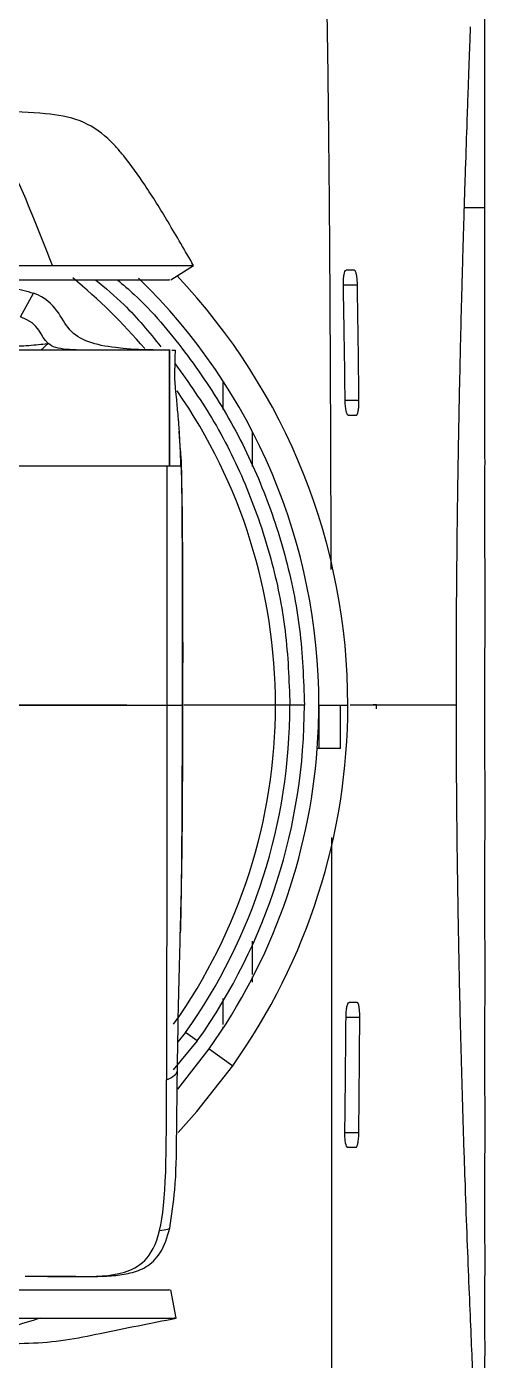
# Model space of a CAD drawing. Header units: millimetres. Extents: x 0 to 1189, y 0 to 841.
# Drawn here: x 833.38 to 849.49, y 607.2 to 653.28 of the extents above; entities that cross this region are included whole.
import ezdxf

# ---------------------------------------------------------------- set-up
doc = ezdxf.new("R2010")
doc.units = ezdxf.units.MM

msp = doc.modelspace()

# ---------------------------------------------------------------- linework, layer by layer
at = {"color": 8, "linetype": 'Continuous', "lineweight": 25}
for p, q in [((848.848, 647.022), (848.495, 647.022)), ((844.317, 644.36), (844.802, 644.36)), ((844.317, 644.36), (844.802, 644.36)), ((838.31, 640.634), (838.308, 640.632)), ((844.855, 640.36), (844.378, 640.36)), ((844.855, 640.36), (844.378, 640.36)), ((844.409, 619.06), (844.884, 619.06)), ((844.851, 615.06), (844.369, 615.06))]:
    msp.add_line(p, q, dxfattribs=at)
at = {"color": 7, "linetype": 'Continuous', "lineweight": 25}
for p, q in [((838.359, 644.534), (839.142, 645.029)), ((833.163, 643.25), (833.616, 644.072)), ((838.308, 638.104), (838.308, 642.105)), ((838.31, 642.105), (838.31, 638.104)), ((838.398, 642.105), (838.514, 642.105)), ((840.168, 640.047), (840.168, 641.025)), ((838.634, 639.548), (838.629, 639.638)), ((838.693, 638.627), (838.65, 639.299)), ((841.168, 639.294), (841.168, 638.076)), ((841.971, 629.839), (838.804, 629.839)), ((841.971, 629.839), (838.804, 629.839)), ((842.471, 629.839), (841.971, 629.839)), ((842.971, 629.839), (842.471, 629.839)), ((842.971, 629.839), (842.471, 629.839)), ((843.471, 629.839), (844.221, 629.839)), ((843.471, 629.839), (844.471, 629.839)), ((843.471, 629.839), (844.221, 629.839)), ((843.471, 629.839), (844.471, 629.839)), ((844.221, 628.339), (844.221, 629.839)), ((844.221, 629.839), (844.471, 629.839)), ((844.221, 628.339), (844.221, 629.839)), ((844.221, 628.339), (844.221, 629.839)), ((845.461, 629.852), (845.35, 629.852)), ((845.461, 629.852), (845.35, 629.852)), ((845.461, 629.709), (845.461, 629.852)), ((846.719, 629.852), (846.719, 629.852)), ((846.719, 629.852), (846.719, 629.852)), ((846.719, 629.852), (846.719, 629.852)), ((844.221, 628.339), (843.415, 628.339)), ((844.221, 628.339), (843.415, 628.339)), ((844.221, 628.339), (843.415, 628.339)), ((838.687, 622.063), (838.684, 621.965)), ((841.168, 621.687), (841.168, 620.528)), ((841.168, 620.448), (841.168, 620.27)), ((840.168, 618.801), (840.168, 619.705)), ((838.864, 618.523), (838.603, 618.209)), ((839.272, 618.234), (838.864, 618.523)), ((840.168, 618.698), (840.168, 618.721)), ((839.272, 618.234), (838.444, 617.237)), ((838.604, 616.572), (839.679, 617.958)), ((839.679, 617.958), (840.495, 617.379)), ((838.541, 608.658), (838.358, 609.637))]:
    msp.add_line(p, q, dxfattribs=at)
at = {"color": 7, "linetype": 'Continuous', "lineweight": 25, "flags": 128}
for points in [[(849.207, 647.022), (849.028, 647.022), (848.848, 647.022)], [(838.608, 615.075), (839.254, 615.793), (840.495, 617.379)]]:
    msp.add_lwpolyline(points, dxfattribs=at)
at = {"color": 7, "linetype": 'Continuous', "lineweight": 25}
for centre, radius, start, end in [((822.918, 629.852), 21.553, 359.9659, 43.4623), ((822.918, 629.852), 20.553, 359.9642, 45.8094), ((822.918, 629.839), 19.053, 324.6395, 0), ((822.918, 629.839), 19.553, 324.6395, 0), ((822.918, 629.839), 20.053, 324.6395, 0), ((822.918, 629.852), 21.553, 324.6395, 359.9659), ((822.918, 629.852), 20.553, 355.7789, 359.9642), ((822.918, 629.852), 20.553, 324.6395, 355.7789)]:
    msp.add_arc(centre, radius, start, end, dxfattribs=at)
at = {"color": 8, "linetype": 'Continuous', "lineweight": 25}
for start, end in [(40.2664, 50.7663), (0, 34.7472)]:
    msp.add_arc((822.918, 629.839), 19.053, start, end, dxfattribs=at)
for points, knots in [([(843.897, 634.526), (843.896, 634.694), (843.892, 636.548), (843.881, 640.003), (843.857, 644.768), (843.824, 648.899), (843.783, 652.359), (843.735, 655.133), (843.677, 657.497), (843.607, 659.432), (843.518, 660.962), (843.404, 662.149), (843.255, 663.068), (843.062, 663.756), (842.83, 664.24), (842.582, 664.566), (842.412, 664.73), (842.334, 664.804)], [0, 0, 0, 0, 0.015824, 0.173948, 0.324473, 0.463651, 0.562587, 0.650346, 0.72508, 0.785473, 0.83292, 0.869848, 0.899229, 0.924866, 0.951012, 0.97773, 1, 1, 1, 1]), ([(843.897, 634.526), (843.896, 634.694), (843.892, 636.548), (843.881, 640.003), (843.857, 644.768), (843.824, 648.899), (843.783, 652.359), (843.735, 655.133), (843.677, 657.497), (843.607, 659.432), (843.518, 660.962), (843.404, 662.149), (843.255, 663.068), (843.062, 663.756), (842.83, 664.24), (842.582, 664.566), (842.412, 664.73), (842.334, 664.804)], [0, 0, 0, 0, 0.015824, 0.173948, 0.324473, 0.463651, 0.562587, 0.650346, 0.72508, 0.785473, 0.83292, 0.869848, 0.899229, 0.924866, 0.951012, 0.97773, 1, 1, 1, 1]), ([(838.69, 638.625), (838.693, 638.589), (838.719, 638.227), (838.727, 637.563), (838.74, 636.623), (838.743, 635.827), (838.746, 635.137), (838.749, 634.008), (838.752, 632.239), (838.75, 630.663), (838.749, 629.839)], [0, 0, 0, 0, 0.012543, 0.124402, 0.226055, 0.333687, 0.396123, 0.461853, 0.718848, 1, 1, 1, 1]), ([(838.749, 629.839), (838.749, 629.581), (838.748, 629.063), (838.746, 628.284), (838.743, 627.504), (838.74, 626.547), (838.734, 625.347), (838.722, 623.944), (838.708, 622.827), (838.691, 622.215), (838.687, 622.063)], [0, 0, 0, 0, 0.099629, 0.199881, 0.300314, 0.400484, 0.56913, 0.763385, 0.941396, 1, 1, 1, 1]), ([(843.898, 591.215), (843.897, 591.334), (843.895, 591.609), (843.892, 592.186), (843.887, 592.999), (843.884, 594.049), (843.887, 595.526), (843.894, 597.543), (843.904, 600.219), (843.912, 603.581), (843.917, 607.632), (843.92, 612.31), (843.92, 617.413), (843.917, 621.776), (843.914, 624.426), (843.913, 625.26)], [0, 0, 0, 0, 0.019674, 0.04553, 0.074114, 0.106342, 0.143877, 0.204112, 0.279773, 0.373156, 0.492112, 0.626926, 0.773731, 0.928695, 1, 1, 1, 1]), ([(838.21, 616.89), (838.312, 616.94), (838.521, 617.043), (838.588, 617.181), (838.584, 617.234), (838.583, 617.241)], [0, 0, 0, 0, 0.457008, 0.93496, 1, 1, 1, 1]), ([(837.972, 611.685), (838.078, 611.698), (838.276, 611.723), (838.301, 611.754), (838.313, 611.769)], [0, 0, 0, 0, 0.5355989, 1, 1, 1, 1])]:
    msp.add_open_spline(points, degree=3, knots=knots, dxfattribs=at)
at = {"color": 7, "linetype": 'Continuous', "lineweight": 25}
for points, knots in [([(849.207, 647.022), (849.209, 648.153), (849.206, 649.146), (849.208, 650.907), (849.207, 651.65), (849.208, 652.872), (849.206, 653.331), (849.209, 653.979), (849.207, 654.134), (849.207, 654.134)], [0, 0, 0, 0, 0.25, 0.25, 0.5, 0.5, 0.75, 0.75, 1, 1, 1, 1]), ([(849.207, 654.133), (850.85, 653.434), (852.483, 652.738), (855.858, 651.437), (857.599, 650.834), (860.388, 650.063), (861.347, 649.829), (863.341, 649.415), (864.379, 649.238), (867.604, 648.779), (869.898, 648.57), (872.271, 648.416)], [0, 0, 0, 0, 0.25, 0.25, 0.5, 0.5, 0.625, 0.625, 0.75, 0.75, 1, 1, 1, 1]), ([(848.529, 648.107), (848.53, 648.113), (848.549, 648.716), (848.578, 649.571), (848.614, 650.604), (848.64, 651.329), (848.664, 652.002), (848.682, 652.498), (848.695, 652.845), (848.703, 653.067), (848.708, 653.207), (848.711, 653.277)], [0, 0, 0, 0, 0.00281, 0.280346, 0.4191, 0.557983, 0.69708, 0.835653, 0.890632, 0.945407, 1, 1, 1, 1]), ([(848.529, 648.107), (848.53, 648.113), (848.549, 648.716), (848.578, 649.571), (848.614, 650.604), (848.64, 651.329), (848.664, 652.002), (848.682, 652.498), (848.695, 652.845), (848.703, 653.067), (848.708, 653.207), (848.711, 653.277)], [0, 0, 0, 0, 0.00281, 0.280346, 0.4191, 0.557983, 0.69708, 0.835653, 0.890632, 0.945407, 1, 1, 1, 1]), ([(834.274, 645.024), (833.78, 646.282), (833.163, 647.854), (832.579, 648.965), (832.438, 649.2), (832.403, 649.256), (832.394, 649.27), (832.392, 649.273), (832.391, 649.275), (832.39, 649.276), (832.388, 649.28), (832.38, 649.293), (832.345, 649.347), (832.207, 649.553), (831.977, 649.833), (831.765, 649.996), (831.541, 650.126), (831.423, 650.174), (831.238, 650.228), (831.176, 650.243), (831.05, 650.268), (830.986, 650.278), (830.862, 650.295), (830.8, 650.301), (830.688, 650.311), (830.639, 650.315), (830.608, 650.317)], [0, 0, 0, 0, 0.5, 0.625, 0.65625, 0.664063, 0.666016, 0.666504, 0.666504, 0.666992, 0.666992, 0.667969, 0.671875, 0.6875, 0.75, 0.8125, 0.8125, 0.875, 0.875, 0.90625, 0.90625, 0.9375, 0.9375, 0.96875, 0.96875, 1, 1, 1, 1]), ([(839.142, 645.029), (838.852, 645.53), (838.308, 646.47), (837.521, 647.742), (836.917, 648.597), (836.474, 649.119), (836.025, 649.588), (835.226, 650.111), (833.897, 650.308), (832.954, 650.333), (832.414, 650.348)], [0, 0, 0, 0, 0.187571, 0.350979, 0.483876, 0.525402, 0.57243, 0.693918, 0.825039, 1, 1, 1, 1]), ([(848.489, 646.825), (848.492, 646.913), (848.497, 647.089), (848.505, 647.349), (848.513, 647.606), (848.521, 647.859), (848.527, 648.024), (848.529, 648.107)], [0, 0, 0, 0, 0.2005431, 0.4007674, 0.6007199, 0.8004481, 1, 1, 1, 1]), ([(848.489, 646.825), (848.492, 646.913), (848.497, 647.089), (848.505, 647.349), (848.513, 647.606), (848.521, 647.859), (848.527, 648.024), (848.529, 648.107)], [0, 0, 0, 0, 0.2005431, 0.4007674, 0.6007199, 0.8004481, 1, 1, 1, 1]), ([(849.207, 605.572), (849.207, 605.572), (849.208, 605.669), (849.208, 605.938), (849.207, 606.047), (849.207, 606.31), (849.207, 606.618), (849.207, 607.01), (849.208, 607.441), (849.208, 607.675), (849.207, 608.435), (849.207, 609.018), (849.208, 610.343), (849.208, 611.07), (849.207, 612.263), (849.207, 612.679), (849.207, 613.544), (849.208, 614.441), (849.208, 615.393), (849.208, 616.368), (849.207, 616.866), (849.207, 618.4), (849.208, 619.472), (849.208, 621.675), (849.207, 622.805), (849.207, 624.538), (849.208, 625.124), (849.208, 626.299), (849.208, 627.478), (849.207, 628.664), (849.207, 629.853), (849.207, 630.449), (849.208, 632.236), (849.209, 633.424), (849.207, 635.747), (849.207, 636.902), (849.208, 638.586), (849.207, 639.138), (849.207, 640.227), (849.207, 641.3), (849.207, 642.333), (849.207, 643.34), (849.207, 643.832), (849.207, 645.273), (849.208, 646.186), (849.207, 647.022)], [0, 0, 0, 0, 0.0625, 0.0625, 0.09375, 0.09375, 0.125, 0.15625, 0.15625, 0.1875, 0.1875, 0.25, 0.25, 0.3125, 0.3125, 0.34375, 0.34375, 0.375, 0.40625, 0.40625, 0.4375, 0.4375, 0.5, 0.5, 0.5625, 0.5625, 0.59375, 0.59375, 0.625, 0.65625, 0.65625, 0.6875, 0.6875, 0.75, 0.75, 0.8125, 0.8125, 0.84375, 0.84375, 0.875, 0.90625, 0.90625, 0.9375, 0.9375, 1, 1, 1, 1]), ([(848.427, 644.675), (848.43, 644.764), (848.435, 644.943), (848.442, 645.208), (848.449, 645.471), (848.457, 645.731), (848.464, 645.989), (848.472, 646.257), (848.481, 646.537), (848.486, 646.729), (848.489, 646.825)], [0, 0, 0, 0, 0.12029, 0.240501, 0.360652, 0.480764, 0.600859, 0.720959, 0.860634, 1, 1, 1, 1]), ([(848.427, 644.675), (848.43, 644.764), (848.435, 644.943), (848.442, 645.208), (848.449, 645.471), (848.457, 645.731), (848.464, 645.989), (848.472, 646.257), (848.481, 646.537), (848.486, 646.729), (848.489, 646.825)], [0, 0, 0, 0, 0.12029, 0.240501, 0.360652, 0.480764, 0.600859, 0.720959, 0.860634, 1, 1, 1, 1]), ([(811.663, 645.262), (814.086, 645.385), (817.666, 645.287), (821.659, 645.166), (822.665, 645.139), (822.916, 645.133), (822.979, 645.132), (822.994, 645.131), (823, 645.131), (823.005, 645.131), (823.021, 645.13), (823.084, 645.129), (823.336, 645.123), (824.344, 645.1), (828.377, 645.029), (832.015, 645.024), (834.274, 645.024)], [0, 0, 0, 0, 0.25, 0.3125, 0.328125, 0.332031, 0.333008, 0.333252, 0.333252, 0.333496, 0.333984, 0.335938, 0.34375, 0.375, 0.5, 1, 1, 1, 1]), ([(811.839, 644.529), (814.201, 644.658), (817.726, 644.639), (821.617, 644.59), (822.592, 644.579), (822.836, 644.577), (822.897, 644.576), (822.912, 644.576), (822.918, 644.576), (822.922, 644.576), (822.938, 644.576), (822.999, 644.575), (823.243, 644.573), (824.218, 644.563), (828.104, 644.534), (831.564, 644.534), (833.716, 644.534)], [0, 0, 0, 0, 0.25, 0.3125, 0.328125, 0.332031, 0.333008, 0.333252, 0.333252, 0.333496, 0.333984, 0.335937, 0.34375, 0.375, 0.5, 1, 1, 1, 1]), ([(834.274, 645.024), (834.915, 645.024), (836.194, 645.024), (837.634, 645.026), (838.628, 645.027), (839.134, 645.028), (839.088, 645.028), (839.074, 645.028)], [0, 0, 0, 0, 0.2259309, 0.4512431, 0.6751312, 0.8972671, 1, 1, 1, 1]), ([(844.317, 644.36), (844.316, 644.426), (844.318, 644.492), (844.326, 644.614), (844.333, 644.67), (844.359, 644.808), (844.383, 644.86), (844.41, 644.86)], [0, 0, 0, 0, 0.25, 0.25, 0.5, 0.5, 1, 1, 1, 1]), ([(844.317, 644.36), (844.316, 644.426), (844.318, 644.492), (844.326, 644.614), (844.333, 644.67), (844.359, 644.808), (844.383, 644.86), (844.41, 644.86)], [0, 0, 0, 0, 0.25, 0.25, 0.5, 0.5, 1, 1, 1, 1]), ([(844.802, 644.36), (844.802, 644.375), (844.801, 644.407), (844.799, 644.454), (844.797, 644.501), (844.793, 644.547), (844.788, 644.592), (844.783, 644.636), (844.777, 644.677), (844.768, 644.726), (844.755, 644.778), (844.74, 644.821), (844.721, 644.853), (844.709, 644.857), (844.701, 644.86)], [0, 0, 0, 0, 0.058702, 0.118457, 0.179283, 0.241196, 0.304211, 0.368346, 0.433613, 0.500026, 0.617733, 0.750067, 0.843672, 1, 1, 1, 1]), ([(844.802, 644.36), (844.802, 644.375), (844.801, 644.407), (844.799, 644.454), (844.797, 644.501), (844.793, 644.547), (844.788, 644.592), (844.783, 644.636), (844.777, 644.677), (844.768, 644.726), (844.755, 644.778), (844.74, 644.821), (844.721, 644.853), (844.709, 644.857), (844.701, 644.86)], [0, 0, 0, 0, 0.058702, 0.118457, 0.179283, 0.241196, 0.304211, 0.368346, 0.433613, 0.500026, 0.617733, 0.750067, 0.843672, 1, 1, 1, 1]), ([(848.312, 639.721), (848.312, 639.725), (848.327, 640.507), (848.359, 642.042), (848.398, 643.578), (848.421, 644.439), (848.425, 644.596), (848.427, 644.675)], [0, 0, 0, 0, 0.0024391, 0.4494566, 0.8987083, 0.9493757, 1, 1, 1, 1]), ([(848.312, 639.721), (848.312, 639.725), (848.327, 640.507), (848.359, 642.042), (848.398, 643.578), (848.421, 644.439), (848.425, 644.596), (848.427, 644.675)], [0, 0, 0, 0, 0.0024391, 0.4494566, 0.8987083, 0.9493757, 1, 1, 1, 1]), ([(828.297, 644.455), (828.604, 644.452), (829.176, 644.447), (829.965, 644.436), (830.671, 644.42), (831.372, 644.397), (832.107, 644.351), (832.876, 644.282), (833.368, 644.143), (833.616, 644.072)], [0, 0, 0, 0, 0.172435, 0.320471, 0.442397, 0.568663, 0.713903, 0.855748, 1, 1, 1, 1]), ([(833.716, 644.534), (834.326, 644.534), (835.545, 644.534), (836.918, 644.534), (837.867, 644.534), (838.351, 644.534), (838.307, 644.534), (838.293, 644.534)], [0, 0, 0, 0, 0.226124, 0.451534, 0.675393, 0.897387, 1, 1, 1, 1]), ([(835.755, 644.534), (836.093, 644.253), (836.925, 643.559), (837.609, 642.718), (838.016, 642.218)], [0, 0, 0, 0, 0.405845, 1, 1, 1, 1]), ([(836.511, 644.534), (836.709, 644.365), (837.573, 643.625), (838.865, 642.072), (840.34, 639.899), (841.496, 637.533), (842.343, 635.045), (842.875, 632.464), (842.939, 630.717), (842.971, 629.839)], [0, 0, 0, 0, 0.047256, 0.206576, 0.364445, 0.523629, 0.682914, 0.840783, 1, 1, 1, 1]), ([(844.378, 640.36), (844.37, 641.019), (844.352, 642.352), (844.329, 643.686), (844.317, 644.36)], [0, 0, 0, 0, 0.494241, 1, 1, 1, 1]), ([(844.378, 640.36), (844.37, 641.019), (844.352, 642.352), (844.329, 643.686), (844.317, 644.36)], [0, 0, 0, 0, 0.494241, 1, 1, 1, 1]), ([(831.724, 642.195), (831.85, 642.201), (832.175, 642.211), (832.671, 642.224), (833.117, 642.245), (833.449, 642.265), (833.798, 642.295), (833.984, 642.316), (834.117, 642.334)], [0, 0, 0, 0, 0.25, 0.5, 0.625, 0.75, 0.875, 1, 1, 1, 1]), ([(833.895, 642.105), (833.924, 642.14), (833.998, 642.23), (834.072, 642.295), (834.117, 642.334)], [0, 0, 0, 0, 0.393057, 1, 1, 1, 1]), ([(835.646, 642.105), (835.624, 642.105), (835.602, 642.105), (835.577, 642.105), (835.575, 642.105), (835.564, 642.105), (835.548, 642.105), (835.51, 642.105), (835.391, 642.105), (835.119, 642.106), (834.591, 642.126), (834.261, 642.211), (834.117, 642.334)], [0, 0, 0, 0, 0.0625, 0.0625, 0.070313, 0.070313, 0.078125, 0.09375, 0.125, 0.25, 0.5, 1, 1, 1, 1]), ([(837.975, 642.105), (837.968, 642.105), (837.955, 642.105), (837.932, 642.105), (837.895, 642.105), (837.827, 642.105), (837.695, 642.105), (837.426, 642.105), (836.839, 642.105), (835.734, 642.105), (833.989, 642.105), (831.797, 642.105), (829.304, 642.105), (826.583, 642.105), (823.717, 642.105), (820.822, 642.105), (817.997, 642.105), (815.334, 642.105), (812.934, 642.105), (810.874, 642.105), (809.239, 642.105), (808.059, 642.105), (807.754, 642.105), (807.606, 642.105)], [0, 0, 0, 0, 0.002069, 0.004139, 0.007392, 0.013204, 0.023588, 0.042149, 0.075334, 0.134619, 0.20197, 0.269183, 0.336022, 0.402331, 0.468449, 0.535035, 0.602095, 0.669409, 0.736766, 0.804049, 0.871033, 0.937512, 1, 1, 1, 1]), ([(838.289, 642.105), (838.289, 642.105), (838.286, 642.105), (838.119, 642.105), (837.975, 642.105)], [0, 0, 0, 0, 0.135435, 1, 1, 1, 1]), ([(838.502, 641.474), (838.502, 641.477), (838.507, 641.548), (838.511, 641.689), (838.514, 641.897), (838.514, 642.036), (838.514, 642.105)], [0, 0, 0, 0, 0.0143475, 0.3441133, 0.6705891, 1, 1, 1, 1]), ([(838.553, 640.473), (838.541, 640.606), (838.522, 640.806), (838.501, 641.039), (838.492, 641.175), (838.49, 641.279), (838.493, 641.365), (838.498, 641.429), (838.501, 641.46), (838.502, 641.474)], [0, 0, 0, 0, 0.404049, 0.605941, 0.706998, 0.807242, 0.90883, 0.958002, 1, 1, 1, 1]), ([(838.507, 641.634), (838.973, 640.975), (839.934, 639.618), (841.03, 637.34), (841.859, 634.917), (842.377, 632.399), (842.439, 630.695), (842.471, 629.839)], [0, 0, 0, 0, 0.190885, 0.39367, 0.596322, 0.797259, 1, 1, 1, 1]), ([(838.705, 638.104), (838.7, 638.304), (838.693, 638.506), (838.676, 638.906), (838.666, 639.105), (838.647, 639.402), (838.64, 639.5), (838.628, 639.647), (838.624, 639.697), (838.616, 639.793), (838.612, 639.842), (838.59, 640.087), (838.572, 640.279), (838.553, 640.473)], [0, 0, 0, 0, 0.25, 0.25, 0.5, 0.5, 0.625, 0.625, 0.6875, 0.6875, 0.75, 0.75, 1, 1, 1, 1]), ([(844.484, 639.86), (844.458, 639.86), (844.433, 639.911), (844.393, 640.096), (844.38, 640.226), (844.378, 640.36)], [0, 0, 0, 0, 0.5, 0.5, 1, 1, 1, 1]), ([(844.484, 639.86), (844.458, 639.86), (844.433, 639.911), (844.393, 640.096), (844.38, 640.226), (844.378, 640.36)], [0, 0, 0, 0, 0.5, 0.5, 1, 1, 1, 1]), ([(844.769, 639.86), (844.772, 639.86), (844.777, 639.861), (844.785, 639.867), (844.792, 639.875), (844.798, 639.885), (844.807, 639.905), (844.819, 639.941), (844.832, 640.003), (844.843, 640.08), (844.851, 640.169), (844.855, 640.263), (844.855, 640.328), (844.855, 640.36)], [0, 0, 0, 0, 0.0590432, 0.1134767, 0.1633003, 0.208514, 0.2491181, 0.3788629, 0.4979213, 0.6280693, 0.7550415, 0.8789707, 1, 1, 1, 1]), ([(844.769, 639.86), (844.772, 639.86), (844.777, 639.861), (844.785, 639.867), (844.792, 639.875), (844.798, 639.885), (844.807, 639.905), (844.819, 639.941), (844.832, 640.003), (844.843, 640.08), (844.851, 640.169), (844.855, 640.263), (844.855, 640.328), (844.855, 640.36)], [0, 0, 0, 0, 0.0590432, 0.1134767, 0.1633003, 0.208514, 0.2491181, 0.3788629, 0.4979213, 0.6280693, 0.7550415, 0.8789707, 1, 1, 1, 1]), ([(848.218, 629.852), (848.218, 629.955), (848.218, 630.164), (848.218, 630.479), (848.218, 630.798), (848.218, 631.224), (848.22, 631.754), (848.223, 632.595), (848.229, 633.644), (848.239, 634.712), (848.248, 635.593), (848.256, 636.29), (848.266, 636.983), (848.276, 637.674), (848.287, 638.361), (848.299, 639.044), (848.307, 639.495), (848.312, 639.721)], [0, 0, 0, 0, 0.030591, 0.061667, 0.093234, 0.125296, 0.187794, 0.250487, 0.375252, 0.500843, 0.571489, 0.642303, 0.713315, 0.784558, 0.856064, 0.927866, 1, 1, 1, 1]), ([(848.218, 629.852), (848.218, 629.955), (848.218, 630.164), (848.218, 630.479), (848.218, 630.798), (848.218, 631.224), (848.22, 631.754), (848.223, 632.595), (848.229, 633.644), (848.239, 634.712), (848.248, 635.593), (848.256, 636.29), (848.266, 636.983), (848.276, 637.674), (848.287, 638.361), (848.299, 639.044), (848.307, 639.495), (848.312, 639.721)], [0, 0, 0, 0, 0.030591, 0.061667, 0.093234, 0.125296, 0.187794, 0.250487, 0.375252, 0.500843, 0.571489, 0.642303, 0.713315, 0.784558, 0.856064, 0.927866, 1, 1, 1, 1]), ([(838.777, 629.77), (838.778, 630.544), (838.78, 631.883), (838.776, 633.591), (838.772, 634.707), (838.768, 635.364), (838.766, 635.64), (838.765, 635.804), (838.76, 636.378), (838.752, 637.043), (838.732, 637.842), (838.71, 638.281), (838.699, 638.494)], [0, 0, 0, 0, 0.1973707, 0.3413482, 0.4370835, 0.4930396, 0.5137365, 0.5402367, 0.5806962, 0.693915, 0.8509637, 1, 1, 1, 1]), ([(807.326, 638.104), (807.325, 638.104), (807.317, 638.104), (807.875, 638.104), (809.026, 638.104), (810.715, 638.104), (812.797, 638.104), (815.225, 638.104), (817.915, 638.104), (820.78, 638.104), (823.731, 638.104), (826.663, 638.104), (829.441, 638.104), (831.972, 638.104), (834.189, 638.104), (836.013, 638.104), (837.426, 638.104), (837.954, 638.104), (838.218, 638.104)], [0, 0, 0, 0, 0.008784, 0.074821, 0.140827, 0.20694, 0.273064, 0.339178, 0.4053, 0.47141, 0.537467, 0.603444, 0.669482, 0.735604, 0.801702, 0.867798, 0.933899, 1, 1, 1, 1]), ([(838.218, 638.104), (838.219, 637.669), (838.219, 637.174), (838.22, 636.325), (838.22, 636.025), (838.221, 635.387), (838.222, 633.699), (838.222, 631.608), (838.221, 629.839)], [0, 0, 0, 0, 0.25, 0.25, 0.375, 0.375, 0.5, 1, 1, 1, 1]), ([(838.218, 638.104), (838.372, 638.104), (838.478, 638.104), (838.621, 638.104), (838.659, 638.104), (838.681, 638.104)], [0, 0, 0, 0, 0.5, 0.5, 1, 1, 1, 1]), ([(838.689, 622.062), (838.693, 622.219), (838.702, 622.543), (838.722, 623.308), (838.742, 624.299), (838.757, 625.508), (838.765, 626.739), (838.77, 627.677), (838.775, 628.736), (838.777, 629.504), (838.778, 629.896)], [0, 0, 0, 0, 0.113416, 0.233016, 0.362984, 0.508031, 0.650542, 0.762453, 0.878711, 1, 1, 1, 1]), ([(807.267, 629.839), (807.312, 629.839), (807.403, 629.839), (808.365, 629.839), (809.863, 629.839), (811.852, 629.839), (814.235, 629.839), (816.94, 629.839), (819.866, 629.839), (822.917, 629.839), (825.984, 629.839), (828.917, 629.839), (831.598, 629.839), (833.951, 629.839), (835.889, 629.839), (837.388, 629.839), (837.943, 629.839), (838.221, 629.839)], [0, 0, 0, 0, 0.062745, 0.129647, 0.196594, 0.263559, 0.330523, 0.397486, 0.464448, 0.531391, 0.598293, 0.665196, 0.732144, 0.799105, 0.866068, 0.933034, 1, 1, 1, 1]), ([(807.371, 629.839), (807.404, 629.839), (807.495, 629.839), (808.375, 629.839), (809.86, 629.839), (811.853, 629.839), (814.234, 629.839), (816.94, 629.839), (819.866, 629.839), (822.917, 629.839), (825.984, 629.839), (828.917, 629.839), (831.598, 629.839), (833.951, 629.839), (835.889, 629.839), (837.388, 629.839), (837.943, 629.839), (838.221, 629.839)], [0, 0, 0, 0, 0.038769, 0.107383, 0.176042, 0.24472, 0.313397, 0.382074, 0.450748, 0.519403, 0.588017, 0.656632, 0.725292, 0.793966, 0.862642, 0.931321, 1, 1, 1, 1]), ([(833.518, 629.839), (833.459, 629.839), (833.342, 629.839), (833.163, 629.839), (832.981, 629.839), (832.796, 629.839), (832.61, 629.839), (832.357, 629.839), (832.035, 629.839), (831.641, 629.839), (831.37, 629.839), (831.235, 629.839)], [0, 0, 0, 0, 0.08357, 0.167066, 0.250506, 0.333912, 0.417303, 0.5007, 0.667537, 0.833915, 1, 1, 1, 1]), ([(835.414, 629.839), (835.367, 629.839), (835.274, 629.839), (835.129, 629.839), (834.982, 629.839), (834.831, 629.839), (834.677, 629.839), (834.468, 629.839), (834.199, 629.839), (833.866, 629.839), (833.634, 629.839), (833.518, 629.839)], [0, 0, 0, 0, 0.083211, 0.166464, 0.24978, 0.33318, 0.416684, 0.500313, 0.666793, 0.833302, 1, 1, 1, 1]), ([(836.842, 629.839), (836.809, 629.839), (836.743, 629.839), (836.639, 629.839), (836.532, 629.839), (836.422, 629.839), (836.308, 629.839), (836.151, 629.839), (835.946, 629.839), (835.688, 629.839), (835.505, 629.839), (835.414, 629.839)], [0, 0, 0, 0, 0.0834028, 0.1667453, 0.2500477, 0.3333301, 0.4166127, 0.4999159, 0.666946, 0.8335855, 1, 1, 1, 1]), ([(838.221, 629.839), (838.221, 628.715), (838.22, 627.552), (838.219, 625.231), (838.217, 624.074), (838.214, 620.705), (838.211, 618.599), (838.21, 616.89)], [0, 0, 0, 0, 0.25, 0.25, 0.5, 0.5, 1, 1, 1, 1]), ([(838.221, 629.839), (838.28, 629.839), (838.332, 629.839), (838.424, 629.839), (838.464, 629.839), (838.568, 629.839), (838.616, 629.839), (838.719, 629.839), (838.736, 629.839), (838.749, 629.839)], [0, 0, 0, 0, 0.125, 0.125, 0.25, 0.25, 0.5, 0.5, 1, 1, 1, 1]), ([(838.221, 629.839), (838.28, 629.839), (838.332, 629.839), (838.424, 629.839), (838.464, 629.839), (838.568, 629.839), (838.616, 629.839), (838.719, 629.839), (838.736, 629.839), (838.749, 629.839)], [0, 0, 0, 0, 0.125, 0.125, 0.25, 0.25, 0.5, 0.5, 1, 1, 1, 1]), ([(844.557, 629.852), (844.998, 629.852), (845.998, 629.852), (846.857, 629.852), (847.497, 629.852), (847.905, 629.852), (848.114, 629.852), (848.218, 629.852)], [0, 0, 0, 0, 0.234819, 0.532604, 0.68838, 0.84438, 1, 1, 1, 1]), ([(844.557, 629.852), (844.756, 629.852), (845.377, 629.852), (846.139, 629.852), (846.894, 629.852), (847.456, 629.852), (847.89, 629.852), (848.109, 629.852), (848.218, 629.852)], [0, 0, 0, 0, 0.09752, 0.304781, 0.512005, 0.674673, 0.837518, 1, 1, 1, 1]), ([(844.557, 629.852), (844.756, 629.852), (845.377, 629.852), (846.139, 629.852), (846.894, 629.852), (847.456, 629.852), (847.89, 629.852), (848.109, 629.852), (848.218, 629.852)], [0, 0, 0, 0, 0.09752, 0.304781, 0.512005, 0.674673, 0.837518, 1, 1, 1, 1]), ([(848.915, 604.036), (848.915, 604.036), (848.915, 604.037), (848.915, 604.045), (848.914, 604.058), (848.913, 604.076), (848.912, 604.1), (848.911, 604.128), (848.909, 604.162), (848.908, 604.201), (848.906, 604.246), (848.903, 604.295), (848.901, 604.35), (848.898, 604.41), (848.895, 604.476), (848.889, 604.603), (848.879, 604.816), (848.864, 605.155), (848.845, 605.556), (848.817, 606.167), (848.776, 607.07), (848.719, 608.367), (848.655, 609.872), (848.588, 611.57), (848.52, 613.453), (848.453, 615.499), (848.39, 617.682), (848.343, 619.597), (848.31, 621.174), (848.288, 622.378), (848.268, 623.593), (848.254, 624.62), (848.244, 625.45), (848.238, 626.08), (848.232, 626.709), (848.228, 627.339), (848.224, 627.968), (848.221, 628.596), (848.219, 629.224), (848.218, 629.643), (848.218, 629.852)], [0, 0, 0, 0, 0.008797, 0.017608, 0.026436, 0.035281, 0.044146, 0.053031, 0.061939, 0.07087, 0.079827, 0.08881, 0.097822, 0.106864, 0.115938, 0.125045, 0.155771, 0.18681, 0.218234, 0.250119, 0.312162, 0.375171, 0.437745, 0.500194, 0.56238, 0.625245, 0.687774, 0.750134, 0.78164, 0.812922, 0.844034, 0.875029, 0.89084, 0.906584, 0.922266, 0.937895, 0.953475, 0.969015, 0.984521, 1, 1, 1, 1]), ([(838.586, 617.238), (838.599, 618.087), (838.618, 619.367), (838.661, 620.973), (838.68, 621.703), (838.689, 622.068)], [0, 0, 0, 0, 0.495564, 0.747375, 1, 1, 1, 1]), ([(844.409, 619.06), (844.41, 619.127), (844.413, 619.192), (844.424, 619.314), (844.432, 619.37), (844.451, 619.462), (844.463, 619.498), (844.487, 619.547), (844.499, 619.56), (844.512, 619.56)], [0, 0, 0, 0, 0.25, 0.25, 0.5, 0.5, 0.75, 0.75, 1, 1, 1, 1]), ([(844.884, 619.06), (844.884, 619.076), (844.884, 619.108), (844.883, 619.155), (844.881, 619.203), (844.878, 619.249), (844.875, 619.295), (844.871, 619.338), (844.865, 619.379), (844.858, 619.427), (844.846, 619.479), (844.832, 619.523), (844.815, 619.554), (844.803, 619.558), (844.796, 619.56)], [0, 0, 0, 0, 0.060037, 0.120835, 0.182413, 0.244788, 0.307978, 0.371999, 0.436867, 0.502598, 0.621357, 0.751307, 0.860056, 1, 1, 1, 1]), ([(838.324, 611.769), (838.389, 612.209), (838.544, 613.253), (838.559, 615.083), (838.576, 616.465), (838.586, 617.238)], [0, 0, 0, 0, 0.243778, 0.577279, 1, 1, 1, 1]), ([(844.464, 614.56), (844.438, 614.56), (844.413, 614.612), (844.386, 614.75), (844.379, 614.805), (844.37, 614.928), (844.368, 614.993), (844.369, 615.06)], [0, 0, 0, 0, 0.5, 0.5, 0.75, 0.75, 1, 1, 1, 1]), ([(844.753, 614.56), (844.756, 614.561), (844.762, 614.561), (844.771, 614.568), (844.778, 614.577), (844.784, 614.587), (844.793, 614.606), (844.806, 614.642), (844.821, 614.705), (844.833, 614.782), (844.842, 614.871), (844.849, 614.965), (844.85, 615.029), (844.851, 615.06)], [0, 0, 0, 0, 0.0661123, 0.1242079, 0.1742845, 0.2163406, 0.2503748, 0.3822064, 0.5004755, 0.6314927, 0.7583374, 0.8811291, 1, 1, 1, 1]), ([(834.101, 610.098), (834.421, 610.098), (834.935, 610.099), (835.587, 610.096), (836.061, 610.105), (836.467, 610.128), (836.973, 610.205), (837.438, 610.37), (837.776, 610.627), (838.118, 611.049), (838.237, 611.467), (838.324, 611.77)], [0, 0, 0, 0, 0.261709, 0.419333, 0.479499, 0.532229, 0.629993, 0.731172, 0.78484, 0.84414, 1, 1, 1, 1]), ([(879.483, 611.633), (876.36, 611.516), (873.263, 611.385), (868.85, 611.029), (866.701, 610.811), (864.677, 610.508), (863.359, 610.285), (862.717, 610.163), (859.581, 609.494), (857.311, 608.783), (854.063, 607.586), (852.479, 606.954), (850.658, 606.188), (849.814, 605.829), (849.473, 605.684), (849.383, 605.646), (849.355, 605.634), (849.343, 605.629), (849.335, 605.626), (849.33, 605.624), (849.321, 605.62), (849.28, 605.602), (849.24, 605.585), (849.207, 605.571)], [0, 0, 0, 0, 0.25, 0.25, 0.375, 0.4375, 0.4375, 0.5, 0.5, 0.75, 0.75, 0.875, 0.9375, 0.96875, 0.976562, 0.978516, 0.979492, 0.97998, 0.97998, 0.980469, 0.980469, 0.984375, 1, 1, 1, 1]), ([(812.033, 610.726), (814.249, 609.909), (817.73, 609.654), (821.617, 609.637), (822.592, 609.637), (822.836, 609.637), (822.897, 609.637), (822.912, 609.637), (822.918, 609.637), (822.922, 609.637), (822.938, 609.637), (822.999, 609.637), (823.243, 609.637), (824.218, 609.637), (828.104, 609.637), (831.564, 609.637), (833.716, 609.637)], [0, 0, 0, 0, 0.25, 0.3125, 0.328125, 0.332031, 0.333008, 0.333252, 0.333252, 0.333496, 0.333984, 0.335937, 0.34375, 0.375, 0.5, 1, 1, 1, 1]), ([(835.075, 610.098), (834.632, 610.098), (834.111, 610.098), (833.598, 610.098), (833.522, 610.098)], [0, 0, 0, 0, 0.851926, 1, 1, 1, 1]), ([(811.659, 609.914), (813.964, 609.027), (817.562, 608.724), (821.548, 608.683), (822.546, 608.678), (822.796, 608.677), (822.858, 608.676), (822.873, 608.676), (822.879, 608.676), (822.883, 608.676), (822.9, 608.676), (822.962, 608.676), (823.211, 608.675), (824.208, 608.671), (828.17, 608.658), (831.674, 608.659), (833.851, 608.659)], [0, 0, 0, 0, 0.25, 0.3125, 0.328125, 0.332031, 0.333008, 0.333252, 0.333252, 0.333496, 0.333984, 0.335938, 0.34375, 0.375, 0.5, 1, 1, 1, 1]), ([(833.716, 609.637), (834.326, 609.637), (835.545, 609.637), (836.918, 609.637), (837.867, 609.637), (838.352, 609.637), (838.307, 609.637), (838.293, 609.637)], [0, 0, 0, 0, 0.225732, 0.450751, 0.674221, 0.895831, 1, 1, 1, 1]), ([(833.851, 608.659), (833.189, 608.453), (832.362, 608.196), (831.762, 608.011), (831.633, 607.971), (831.602, 607.961), (831.595, 607.959), (831.592, 607.959), (831.592, 607.958), (831.589, 607.957), (831.582, 607.955), (831.552, 607.946), (831.437, 607.911), (831.272, 607.863), (831.139, 607.833), (830.998, 607.809), (830.922, 607.8), (830.758, 607.786), (830.668, 607.781), (830.532, 607.776), (830.486, 607.774), (830.401, 607.772), (830.363, 607.771), (830.338, 607.771)], [0, 0, 0, 0, 0.5, 0.625, 0.65625, 0.664062, 0.666016, 0.666016, 0.666992, 0.666992, 0.667969, 0.671875, 0.6875, 0.75, 0.8125, 0.8125, 0.875, 0.875, 0.9375, 0.9375, 0.96875, 0.96875, 1, 1, 1, 1]), ([(832.18, 607.774), (833.03, 607.778), (834.29, 607.784), (836.393, 608.234), (837.667, 608.485), (838.541, 608.658)], [0, 0, 0, 0, 0.394742, 0.58441, 1, 1, 1, 1]), ([(833.851, 608.659), (834.468, 608.659), (835.7, 608.659), (837.088, 608.659), (838.046, 608.658), (838.534, 608.658), (838.49, 608.658), (838.475, 608.658)], [0, 0, 0, 0, 0.225611, 0.45057, 0.674071, 0.895793, 1, 1, 1, 1])]:
    msp.add_open_spline(points, degree=3, knots=knots, dxfattribs=at)
for points in [[(844.701, 644.86), (844.607, 644.86), (844.51, 644.86), (844.41, 644.86)], [(844.701, 644.86), (844.607, 644.86), (844.51, 644.86), (844.41, 644.86)], [(844.855, 640.36), (844.84, 641.693), (844.823, 643.027), (844.802, 644.36)], [(844.855, 640.36), (844.84, 641.693), (844.823, 643.027), (844.802, 644.36)], [(834.868, 642.809), (834.536, 643.181), (834.435, 643.76), (833.616, 644.072)], [(834.117, 642.334), (833.851, 642.563), (833.851, 643.021), (833.163, 643.25)], [(838.331, 642.105), (837.951, 642.105), (836.321, 642.105), (835.199, 642.437), (834.868, 642.809)], [(844.484, 639.86), (844.582, 639.86), (844.676, 639.86), (844.769, 639.86)], [(844.484, 639.86), (844.582, 639.86), (844.676, 639.86), (844.769, 639.86)], [(838.681, 638.104), (838.693, 638.104), (838.7, 638.104), (838.705, 638.104)], [(843.471, 629.852), (843.471, 629.352), (843.472, 628.852), (843.472, 628.352)], [(843.471, 629.852), (843.471, 629.352), (843.472, 628.852), (843.472, 628.352)], [(845.461, 629.852), (845.425, 629.852), (845.388, 629.852), (845.35, 629.852)], [(844.796, 619.56), (844.704, 619.56), (844.609, 619.56), (844.512, 619.56)], [(844.369, 615.06), (844.384, 616.393), (844.398, 617.727), (844.409, 619.06)], [(844.851, 615.06), (844.863, 616.393), (844.874, 617.727), (844.884, 619.06)], [(837.972, 611.685), (838.212, 612.669), (838.209, 614.337), (838.21, 616.89)], [(844.464, 614.56), (844.563, 614.56), (844.659, 614.56), (844.753, 614.56)], [(835.075, 610.098), (835.758, 610.098), (836.763, 610.098), (837.731, 610.7), (837.972, 611.685)], [(835.075, 610.098), (834.788, 610.098), (834.21, 610.098), (833.328, 610.098)]]:
    msp.add_open_spline(points, degree=3, dxfattribs=at)

doc.saveas('drawing.dxf')
